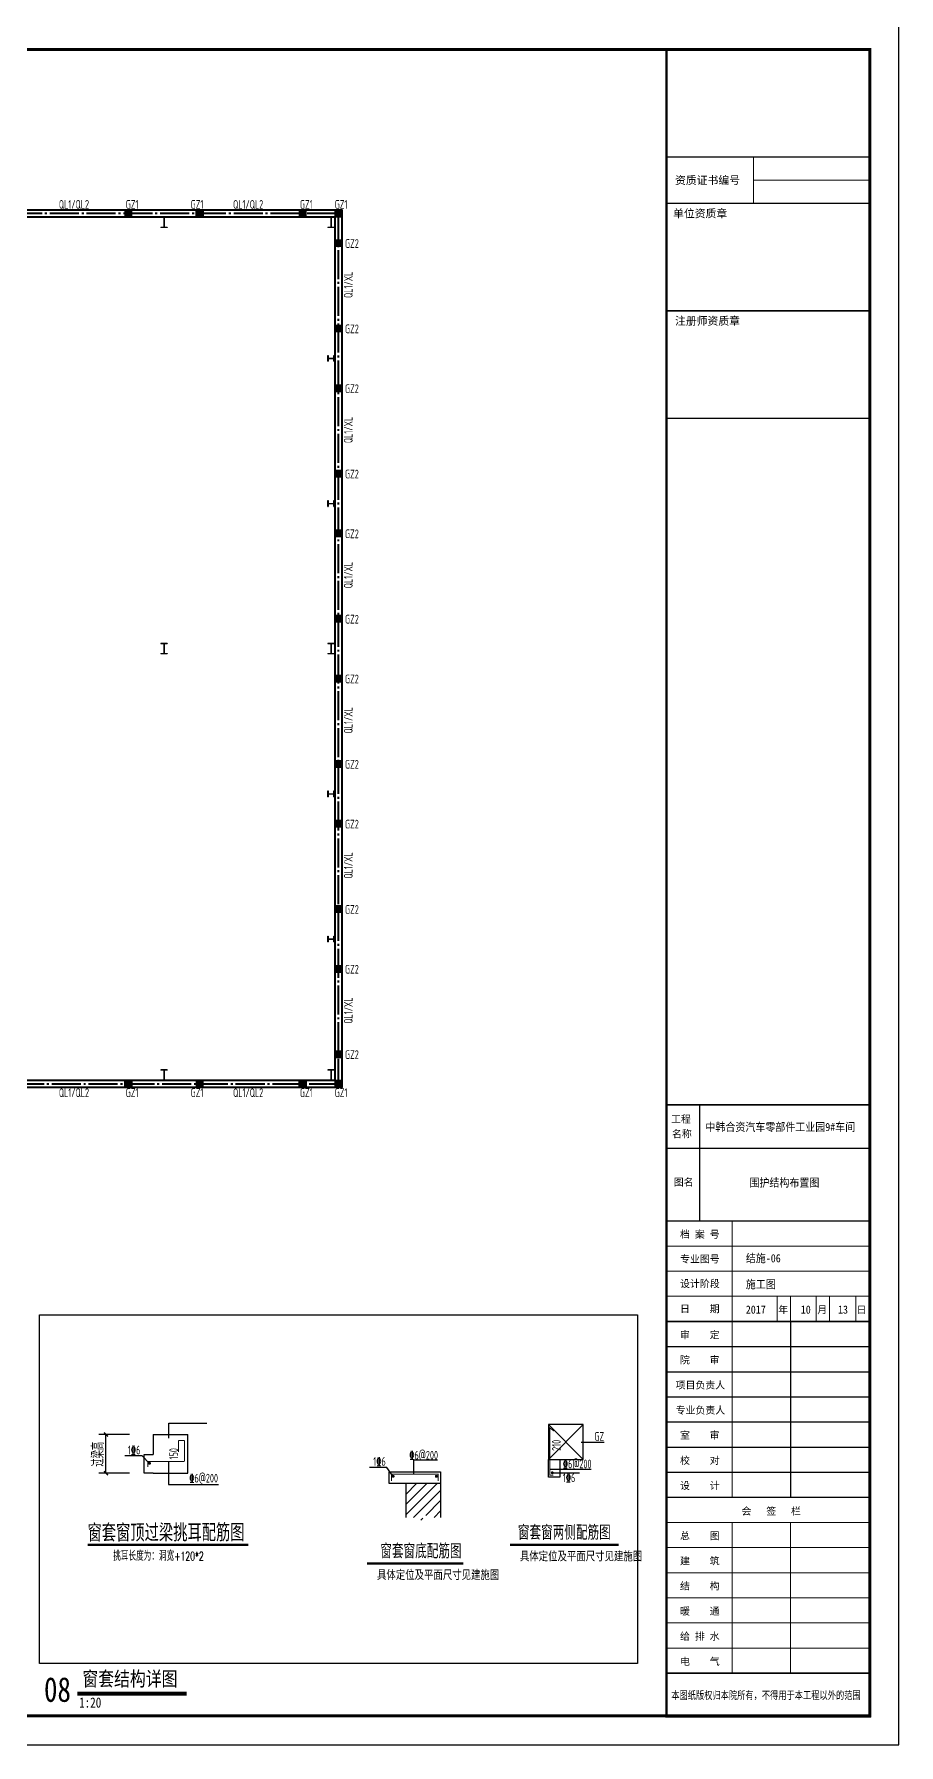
# Model space of a CAD drawing. Extents: x 4043574 to 4201224, y -1031091 to -644991.
# Drawn here: x 4118896 to 4148674, y -1031091 to -972166 of the extents above; entities that cross this region are included whole.
import ezdxf
from ezdxf.enums import TextEntityAlignment as Align

# ---------------------------------------------------------------- set-up
doc = ezdxf.new("R2010")
doc.units = 0
doc.header["$LTSCALE"] = 1000
doc.header["$MEASUREMENT"] = 0
for name, pattern in [('10', [0]), ('3', [1.266667, 1, -0.1, 0.066667, -0.1]), ('4', [5, 1.5, -1, 1.5, -1])]:
    doc.linetypes.add(name, pattern=pattern)
doc.layers.add('1000', color=7, linetype='10', lineweight=18)
doc.layers.add('图签', color=130, linetype='Continuous', lineweight=20)
for name, color, linetype in [('DIM_SYMB', 3, 'Continuous'), ('PUB_DIM', 3, 'Continuous'), ('PUB_TEXT', 7, 'Continuous'), ('PUB_TITLE', 4, 'Continuous'), ('WALL', 9, 'Continuous'), ('下划线', 7, 'Continuous'), ('剖面外形', 2, 'Continuous'), ('剖面钢筋', 1, 'Continuous'), ('基础外边线', 4, 'Continuous'), ('墙线__细线', 253, 'Continuous'), ('墙线__虚线', 1, 'Continuous'), ('层1000', 2, 'Continuous'), ('柱构件', 2, 'Continuous'), ('楼板负筋文字', 7, 'Continuous'), ('轴线__尺寸数字', 253, 'Continuous'), ('门窗', 3, '4')]:
    doc.layers.add(name, color=color, linetype=linetype)
doc.styles.add('BIANHAO', font='SIMHEI.TTF', dxfattribs={"width": 0.8})
doc.styles.add('BILI', font='SIMHEI.TTF', dxfattribs={"width": 0.7, "height": 350})
doc.styles.add('GBSTYLE', font='SIMPLEX.shx', dxfattribs={"width": 0.7, "bigfont": 'HZTXT.shx'})
doc.styles.add('hztxt', font='txt', dxfattribs={"width": 0.7, "height": 10, "bigfont": 'hztxt.shx'})
doc.styles.add('TSSD', font='tssdeng.shx', dxfattribs={"width": 0.7, "height": 300, "bigfont": 'tssdchn.shx'})
doc.styles.add('TUMING', font='SimSun.ttf', dxfattribs={"width": 0.8, "height": 400})
doc.styles.add('图签字', font='SimSun.ttf', dxfattribs={"height": 250})

# ---------------------------------------------------------------- blocks, each defined once
blk = doc.blocks.new('$titleblk$00000195')
at = {"color": 4}
for p, q in [((-58.64, -136.95), (-58.64, -176.95)), ((-27.25, -211.55), (-27.25, -272.1)), ((-70, -220.2), (0, -220.2)), ((-70, -228.85), (0, -228.85)), ((-70, -237.5), (0, -237.5)), ((-70, -246.15), (0, -246.15)), ((-70, -254.8), (0, -254.8)), ((-70, -263.45), (0, -263.45))]:
    blk.add_line(p, q, dxfattribs=at)
at = {"color": 4, "const_width": 0.5}
blk.add_lwpolyline([(0, 136.4), (-70, 136.4)], dxfattribs=at)
at = {"layer": '图签', "color": 4}
for p, q in [((-40.03, 189.4), (-40.03, 173.4)), ((0, 181.4), (-40.03, 181.4)), ((-70, -185.6), (0, -185.6)), ((0, -194.25), (-70, -194.25)), ((-70, -202.9), (0, -202.9)), ((-52.32, -202.9), (-4.76, -202.9)), ((-47.32, -211.55), (-47.32, -202.9)), ((-31.92, -202.9), (-31.92, -211.55)), ((-27.25, -202.9), (-27.25, -211.55)), ((-18.46, -202.9), (-18.46, -211.55)), ((-13.8, -202.9), (-13.8, -211.55)), ((-4.76, -202.9), (-4.76, -211.55)), ((-4.76, -202.9), (-4.76, -211.55)), ((-47.32, -272.1), (-47.32, -211.55)), ((-4.76, -211.55), (-30.73, -211.55)), ((-27.25, -211.55), (-27.25, -272.1)), ((-70, -272.1), (0, -272.1)), ((-30.73, -272.1), (-52.32, -272.1)), ((-70, -280.75), (0, -280.75)), ((-47.32, -332.65), (-47.32, -280.75)), ((-47.32, -280.75), (-30.73, -280.75)), ((-27.25, -280.75), (-27.25, -332.65)), ((-27.25, -280.75), (-27.25, -332.65)), ((-70, -289.4), (0, -289.4)), ((-70, -298.05), (0, -298.05)), ((-70, -306.7), (0, -306.7)), ((-70, -315.35), (0, -315.35)), ((-70, -324), (0, -324)), ((-30.73, -332.65), (-47.32, -332.65))]:
    blk.add_line(p, q, dxfattribs=at)
at = {"layer": '图签'}
blk.add_line((-47.32, -211.55), (-47.32, -176.95), dxfattribs=at)
at = {"layer": '图签', "color": 4, "const_width": 0.8}
blk.add_lwpolyline([(-70, 226.4), (0, 226.4), (0, -347.6), (-70, -347.6), (-70, 226.4)], close=True, dxfattribs=at)
at = {"layer": '图签', "color": 4, "const_width": 0.5}
for points in [[(0, 189.4), (-70, 189.4)], [(0, 173.4), (-70, 173.4)], [(0, 99.4), (-70, 99.4)], [(0, -136.95), (-70, -136.95)], [(0, -151.95), (-70, -151.95)], [(0, -176.95), (-70, -176.95)], [(0, -211.55), (-70, -211.55)], [(-70, -272.1), (0, -272.1)], [(-70, -272.1), (0, -272.1)], [(-70, -332.65), (0, -332.65)]]:
    blk.add_lwpolyline(points, dxfattribs=at)
at = {"linetype": 'Continuous', "style": '图签字'}
for s, height, p in [('资质证书编号', 2.734, (-67.03, 179.99)), ('单位资质章', 2.734, (-67.7, 168.56)), ('注册师资质章', 2.734, (-67.04, 131.56)), ('工程', 2.5, (-68.41, -143.12)), ('名称', 2.5, (-68.08, -148.18)), ('图名', 2.5, (-67.46, -164.83)), ('档 案 号', 2.5, (-65.31, -182.8)), ('专业图号', 2.5, (-65.31, -191.29)), ('设计阶段', 2.5, (-65.31, -199.8)), ('日    期', 2.5, (-65.31, -208.45)), ('年', 2.5, (-31.46, -208.76)), ('月', 2.5, (-18.05, -208.76)), ('日', 2.5, (-4.55, -208.76)), ('审    定', 2.5, (-65.31, -217.4)), ('院    审', 2.5, (-65.31, -226.05)), ('项目负责人', 2.5, (-66.82, -234.7)), ('专业负责人', 2.5, (-66.82, -243.35)), ('室    审', 2.5, (-65.31, -252)), ('校    对', 2.5, (-65.31, -260.65)), ('设    计', 2.5, (-65.31, -269.3)), ('会   签   栏', 2.5, (-44.14, -278.11)), ('总    图', 2.5, (-65.31, -286.6)), ('建    筑', 2.5, (-65.31, -295.25)), ('结    构', 2.5, (-65.31, -303.9)), ('暖    通', 2.5, (-65.31, -312.55)), ('给 排 水', 2.5, (-65.31, -321.2)), ('电    气', 2.5, (-65.29, -329.85))]:
    blk.add_text(s, height=height, dxfattribs=at).set_placement(p)
at = {"color": 1, "linetype": 'Continuous', "style": '图签字', "width": 0.75}
blk.add_text('本图纸版权归本院所有，不得用于本工程以外的范围', height=2.7, dxfattribs=at).set_placement((-68.33, -341.58))
at = {"layer": 'PUB_DIM', "color": 3, "linetype": 'ByBlock', "style": '图签字', "width": 0.9}
for s, p in [('中韩合资汽车零部件工业园9#车间', (-56.56, -146)), ('施工图', (-42.66, -200.15))]:
    blk.add_text(s, height=2.8, dxfattribs=at).set_placement(p)
at = {"layer": 'PUB_DIM', "color": 1, "linetype": 'ByBlock', "style": '图签字', "width": 0.9}
for s, p in [('2017', (-42.66, -208.87)), ('10', (-23.74, -208.87)), ('13', (-10.91, -208.87))]:
    blk.add_text(s, height=2.8, dxfattribs=at).set_placement(p)

msp = doc.modelspace()

# ---------------------------------------------------------------- hatches: boundary and pattern name
for points in [[(4122017, -978454), (4122257, -978454), (4122257, -978214), (4122017, -978214)], [(4124717, -978454), (4124477, -978454), (4124477, -978214), (4124717, -978214)], [(4128017, -978454), (4128257, -978454), (4128257, -978214), (4128017, -978214)], [(4129487, -978214), (4129247, -978214), (4129247, -978454), (4129487, -978454)], [(4129247, -979244), (4129487, -979244), (4129487, -979484), (4129247, -979484)], [(4129247, -982184), (4129487, -982184), (4129487, -982424), (4129247, -982424)], [(4129247, -984244), (4129487, -984244), (4129487, -984484), (4129247, -984484)], [(4129247, -987184), (4129487, -987184), (4129487, -987424), (4129247, -987424)], [(4129247, -989244), (4129487, -989244), (4129487, -989484), (4129247, -989484)], [(4129247, -992184), (4129487, -992184), (4129487, -992424), (4129247, -992424)], [(4129247, -994244), (4129487, -994244), (4129487, -994484), (4129247, -994484)], [(4129247, -997184), (4129487, -997184), (4129487, -997424), (4129247, -997424)], [(4129247, -999244), (4129487, -999244), (4129487, -999484), (4129247, -999484)], [(4129247, -1002184), (4129487, -1002184), (4129487, -1002424), (4129247, -1002424)], [(4129247, -1004244), (4129487, -1004244), (4129487, -1004484), (4129247, -1004484)], [(4129247, -1007184), (4129487, -1007184), (4129487, -1007424), (4129247, -1007424)], [(4122017, -1008214), (4122257, -1008214), (4122257, -1008454), (4122017, -1008454)], [(4124717, -1008214), (4124477, -1008214), (4124477, -1008454), (4124717, -1008454)], [(4128017, -1008214), (4128257, -1008214), (4128257, -1008454), (4128017, -1008454)], [(4129487, -1008214), (4129247, -1008214), (4129247, -1008454), (4129487, -1008454)]]:
    msp.add_hatch(color=256).paths.add_polyline_path(points)
h = msp.add_hatch()
h.set_pattern_fill('普通砖', color=256, scale=100, style=0)
h.set_pattern_definition([(45, (0, 1008.34), (-176.776766, 176.776766), [])])
h.paths.add_polyline_path([(4132328, -1023047), (4132254, -1023467), (4132177, -1023257), (4131690, -1023257), (4131690, -1022089), (4132890, -1022089), (4132890, -1023257), (4132402, -1023257)])

# ---------------------------------------------------------------- linework, layer by layer
for p, q in [((4136605, -1020059), (4137805, -1021259)), ((4137805, -1020059), (4136605, -1021259)), ((4131117, -1022089), (4131117, -1021689)), ((4131117, -1021689), (4132890, -1021689)), ((4132890, -1021689), (4132890, -1022089)), ((4132890, -1022089), (4131117, -1022089)), ((4131690, -1022089), (4131690, -1023257)), ((4132890, -1022089), (4132890, -1023257))]:
    msp.add_line(p, q)
at = {"color": 1, "linetype": '3', "lineweight": 40}
msp.add_lwpolyline([(4057367, -978334), (4129367, -978334), (4129367, -1008334), (4057367, -1008334)], close=True, dxfattribs=at)
for points in [[(4122017, -978454), (4122257, -978454), (4122257, -978214), (4122017, -978214)], [(4124717, -978454), (4124477, -978454), (4124477, -978214), (4124717, -978214)], [(4128017, -978454), (4128257, -978454), (4128257, -978214), (4128017, -978214)], [(4129487, -978214), (4129247, -978214), (4129247, -978454), (4129487, -978454)], [(4129247, -979244), (4129487, -979244), (4129487, -979484), (4129247, -979484)], [(4129247, -982184), (4129487, -982184), (4129487, -982424), (4129247, -982424)], [(4129247, -984244), (4129487, -984244), (4129487, -984484), (4129247, -984484)], [(4129247, -987184), (4129487, -987184), (4129487, -987424), (4129247, -987424)], [(4129247, -989244), (4129487, -989244), (4129487, -989484), (4129247, -989484)], [(4129247, -992184), (4129487, -992184), (4129487, -992424), (4129247, -992424)], [(4129247, -994244), (4129487, -994244), (4129487, -994484), (4129247, -994484)], [(4129247, -997184), (4129487, -997184), (4129487, -997424), (4129247, -997424)], [(4129247, -999244), (4129487, -999244), (4129487, -999484), (4129247, -999484)], [(4129247, -1002184), (4129487, -1002184), (4129487, -1002424), (4129247, -1002424)], [(4129247, -1004244), (4129487, -1004244), (4129487, -1004484), (4129247, -1004484)], [(4129247, -1007184), (4129487, -1007184), (4129487, -1007424), (4129247, -1007424)], [(4122017, -1008214), (4122257, -1008214), (4122257, -1008454), (4122017, -1008454)], [(4124717, -1008214), (4124477, -1008214), (4124477, -1008454), (4124717, -1008454)], [(4128017, -1008214), (4128257, -1008214), (4128257, -1008454), (4128017, -1008454)], [(4129487, -1008214), (4129247, -1008214), (4129247, -1008454), (4129487, -1008454)]]:
    msp.add_lwpolyline(points, close=True)
at = {"linetype": 'ByBlock', "ltscale": 0.01}
msp.add_lwpolyline([(4119075, -1016286), (4139671, -1016286), (4139671, -1028291), (4119075, -1028291)], close=True, dxfattribs=at)
at = {"const_width": 80}
for points in [[(4135279, -1024207), (4139021, -1024207)], [(4130357, -1024850), (4133672, -1024850)]]:
    msp.add_lwpolyline(points, dxfattribs=at)
at = {"layer": 'DIM_SYMB', "color": 3, "const_width": 143}
msp.add_lwpolyline([(4120378, -1029333), (4124150, -1029333)], dxfattribs=at)
at = {"layer": 'PUB_TITLE'}
msp.add_lwpolyline([(4043574, -1031091), (4148674, -1031091), (4148674, -971691), (4043574, -971691)], close=True, dxfattribs=at)
at = {"layer": 'PUB_TITLE', "const_width": 100}
msp.add_lwpolyline([(4046074, -1030091), (4147674, -1030091), (4147674, -972691), (4046074, -972691)], close=True, dxfattribs=at)
at = {"layer": 'WALL', "lineweight": 40}
for points in [[(4057247, -978214), (4129487, -978214), (4129487, -1008454), (4057247, -1008454)], [(4057487, -978454), (4129247, -978454), (4129247, -1008214), (4057487, -1008214)]]:
    msp.add_lwpolyline(points, close=True, dxfattribs=at)
at = {"layer": '下划线', "const_width": 84}
msp.add_lwpolyline([(4120733, -1024207), (4126272, -1024207)], dxfattribs=at)
at = {"layer": '剖面外形'}
for points in [[(4137805, -1020059), (4136605, -1020059), (4136605, -1021259), (4137805, -1021259)], [(4136605, -1021259), (4137005, -1021259), (4137005, -1021877), (4136605, -1021877)]]:
    msp.add_lwpolyline(points, close=True, dxfattribs=at)
at = {"layer": '剖面钢筋'}
for points, const_width in [([(4136797, -1020283), (4136797, -1020283, 0.620806), (4136797, -1020283), (4136797, -1020283), (4136797, -1020283), (4136659, -1020179), (4136659, -1021803), (4136773, -1021803)], 35), ([(4136739, -1021746, 1), (4136739, -1021696, 1), (4136739, -1021746, 1)], 50)]:
    msp.add_lwpolyline(points, format="xyb", dxfattribs=dict(at, const_width=const_width))
at = {"layer": '基础外边线'}
for p, q in [((4136659, -1021599), (4138082, -1021599)), ((4136730, -1021724), (4137674, -1021724))]:
    msp.add_line(p, q, dxfattribs=at)
at = {"layer": '墙线__细线'}
for p, q in [((4122616, -1021134), (4122015, -1021134)), ((4122870, -1021396), (4122616, -1021134)), ((4137739, -1020667), (4138531, -1020667)), ((4123525, -1021331), (4123525, -1022125)), ((4131039, -1021537), (4130444, -1021537)), ((4131261, -1021844), (4131039, -1021537)), ((4131975, -1021767), (4131975, -1021278)), ((4131975, -1021278), (4132791, -1021278)), ((4123525, -1022125), (4125246, -1022125))]:
    msp.add_line(p, q, dxfattribs=at)
at = {"layer": '墙线__虚线', "const_width": 35}
for points in [[(4124068, -1020604), (4123868, -1020604)], [(4123868, -1020604), (4123868, -1021008)], [(4124068, -1021331), (4124068, -1020604)], [(4122808, -1021524), (4122808, -1021331)], [(4122808, -1021331), (4124068, -1021331)], [(4131197, -1022007), (4131197, -1021767), (4132810, -1021767), (4132810, -1022007), (4132810, -1022007), (4132810, -1022007)]]:
    msp.add_lwpolyline(points, dxfattribs=at)
at = {"layer": '墙线__虚线', "const_width": 50}
for points in [[(4122895, -1021396, 1), (4122845, -1021396, 1), (4122895, -1021396, 1)], [(4131286, -1021844, -1), (4131236, -1021844, -1), (4131286, -1021844, -1)], [(4132721, -1021844, 1), (4132771, -1021844, 1), (4132721, -1021844, 1)]]:
    msp.add_lwpolyline(points, format="xyb", dxfattribs=at)
at = {"layer": '柱构件'}
for p, q in [((4123477, -978474), (4123257, -978474)), ((4123257, -978474), (4123477, -978474)), ((4123257, -978474), (4123257, -978484)), ((4123364, -978484), (4123257, -978484)), ((4123364, -978484), (4123364, -978814)), ((4123477, -978484), (4123370, -978484)), ((4123370, -978484), (4123370, -978814)), ((4123477, -978474), (4123477, -978484)), ((4129227, -978474), (4129007, -978474)), ((4129007, -978474), (4129227, -978474)), ((4129007, -978474), (4129007, -978484)), ((4129114, -978484), (4129007, -978484)), ((4129114, -978484), (4129114, -978814)), ((4129227, -978484), (4129120, -978484)), ((4129120, -978484), (4129120, -978814)), ((4129227, -978474), (4129227, -978484)), ((4123257, -978814), (4123364, -978814)), ((4123257, -978814), (4123257, -978824)), ((4123477, -978824), (4123257, -978824)), ((4123370, -978814), (4123477, -978814)), ((4123477, -978814), (4123477, -978824)), ((4129007, -978814), (4129114, -978814)), ((4129007, -978814), (4129007, -978824)), ((4129227, -978824), (4129007, -978824)), ((4129120, -978814), (4129227, -978814)), ((4129227, -978814), (4129227, -978824)), ((4129007, -983234), (4129007, -983434)), ((4129007, -983234), (4129017, -983234)), ((4129007, -983434), (4129007, -983234)), ((4129007, -983434), (4129017, -983434)), ((4129017, -983234), (4129017, -983331)), ((4129017, -983331), (4129217, -983331)), ((4129017, -983337), (4129017, -983434)), ((4129017, -983337), (4129217, -983337)), ((4129217, -983234), (4129227, -983234)), ((4129217, -983331), (4129217, -983234)), ((4129217, -983434), (4129217, -983337)), ((4129217, -983434), (4129227, -983434)), ((4129227, -983234), (4129227, -983434)), ((4129007, -988234), (4129007, -988434)), ((4129007, -988234), (4129017, -988234)), ((4129007, -988434), (4129007, -988234)), ((4129007, -988434), (4129017, -988434)), ((4129017, -988234), (4129017, -988331)), ((4129017, -988331), (4129217, -988331)), ((4129017, -988337), (4129017, -988434)), ((4129017, -988337), (4129217, -988337)), ((4129217, -988234), (4129227, -988234)), ((4129217, -988331), (4129217, -988234)), ((4129217, -988434), (4129217, -988337)), ((4129217, -988434), (4129227, -988434)), ((4129227, -988234), (4129227, -988434)), ((4123477, -993159), (4123257, -993159)), ((4123257, -993159), (4123477, -993159)), ((4123257, -993159), (4123257, -993169)), ((4123364, -993169), (4123257, -993169)), ((4123364, -993169), (4123364, -993499)), ((4123477, -993169), (4123370, -993169)), ((4123370, -993169), (4123370, -993499)), ((4123477, -993159), (4123477, -993169)), ((4129227, -993159), (4129007, -993159)), ((4129007, -993159), (4129227, -993159)), ((4129007, -993159), (4129007, -993169)), ((4129114, -993169), (4129007, -993169)), ((4129114, -993169), (4129114, -993499)), ((4129227, -993169), (4129120, -993169)), ((4129120, -993169), (4129120, -993499)), ((4129227, -993159), (4129227, -993169)), ((4123257, -993499), (4123364, -993499)), ((4123257, -993499), (4123257, -993509)), ((4123477, -993509), (4123257, -993509)), ((4123370, -993499), (4123477, -993499)), ((4123477, -993499), (4123477, -993509)), ((4129007, -993499), (4129114, -993499)), ((4129007, -993499), (4129007, -993509)), ((4129227, -993509), (4129007, -993509)), ((4129120, -993499), (4129227, -993499)), ((4129227, -993499), (4129227, -993509)), ((4129007, -998234), (4129007, -998434)), ((4129007, -998234), (4129017, -998234)), ((4129007, -998434), (4129007, -998234)), ((4129007, -998434), (4129017, -998434)), ((4129017, -998234), (4129017, -998331)), ((4129017, -998331), (4129217, -998331)), ((4129017, -998337), (4129017, -998434)), ((4129017, -998337), (4129217, -998337)), ((4129217, -998234), (4129227, -998234)), ((4129217, -998331), (4129217, -998234)), ((4129217, -998434), (4129217, -998337)), ((4129217, -998434), (4129227, -998434)), ((4129227, -998234), (4129227, -998434)), ((4129007, -1003234), (4129007, -1003434)), ((4129007, -1003234), (4129017, -1003234)), ((4129007, -1003434), (4129007, -1003234)), ((4129007, -1003434), (4129017, -1003434)), ((4129017, -1003234), (4129017, -1003331)), ((4129017, -1003331), (4129217, -1003331)), ((4129017, -1003337), (4129017, -1003434)), ((4129017, -1003337), (4129217, -1003337)), ((4129217, -1003234), (4129227, -1003234)), ((4129217, -1003331), (4129217, -1003234)), ((4129217, -1003434), (4129217, -1003337)), ((4129217, -1003434), (4129227, -1003434)), ((4129227, -1003234), (4129227, -1003434)), ((4123477, -1007844), (4123257, -1007844)), ((4123257, -1007844), (4123477, -1007844)), ((4123257, -1007844), (4123257, -1007854)), ((4123364, -1007854), (4123257, -1007854)), ((4123257, -1008184), (4123364, -1008184)), ((4123257, -1008184), (4123257, -1008194)), ((4123477, -1008194), (4123257, -1008194)), ((4123364, -1007854), (4123364, -1008184)), ((4123477, -1007854), (4123370, -1007854)), ((4123370, -1007854), (4123370, -1008184)), ((4123370, -1008184), (4123477, -1008184)), ((4123477, -1007844), (4123477, -1007854)), ((4123477, -1008184), (4123477, -1008194)), ((4129227, -1007844), (4129007, -1007844)), ((4129007, -1007844), (4129227, -1007844)), ((4129007, -1007844), (4129007, -1007854)), ((4129114, -1007854), (4129007, -1007854)), ((4129007, -1008184), (4129114, -1008184)), ((4129007, -1008184), (4129007, -1008194)), ((4129227, -1008194), (4129007, -1008194)), ((4129114, -1007854), (4129114, -1008184)), ((4129227, -1007854), (4129120, -1007854)), ((4129120, -1007854), (4129120, -1008184)), ((4129120, -1008184), (4129227, -1008184)), ((4129227, -1007844), (4129227, -1007854)), ((4129227, -1008184), (4129227, -1008194))]:
    msp.add_line(p, q, dxfattribs=at)
at = {"layer": '轴线__尺寸数字', "color": 253}
for p, q in [((4122180, -1020401), (4121117, -1020401)), ((4121367, -1021734), (4121367, -1020401)), ((4122180, -1021734), (4121117, -1021734))]:
    msp.add_line(p, q, dxfattribs=at)
at = {"layer": '轴线__尺寸数字', "color": 253, "const_width": 45}
for points in [[(4121437, -1020471), (4121297, -1020331)], [(4121437, -1021804), (4121297, -1021664)]]:
    msp.add_lwpolyline(points, dxfattribs=at)
at = {"layer": '门窗'}
for p, q in [((4122988, -1020401), (4124188, -1020401)), ((4122988, -1020401), (4122988, -1021096)), ((4123529, -1020532), (4123529, -1020013)), ((4123529, -1020013), (4124844, -1020013)), ((4124188, -1021734), (4124188, -1020401)), ((4122688, -1021096), (4122988, -1021096)), ((4122688, -1021734), (4122688, -1021096)), ((4122988, -1021734), (4122688, -1021734)), ((4122988, -1021734), (4124188, -1021734))]:
    msp.add_line(p, q, dxfattribs=at)

# ---------------------------------------------------------------- block references
at = {"layer": 'PUB_TITLE', "xscale": 100.05, "yscale": 100.05, "zscale": 100.05}
msp.add_blockref('$titleblk$00000195', (4147674, -995343), dxfattribs=at)

# ---------------------------------------------------------------- texts
at = {"style": 'GBSTYLE', "width": 0.8}
for s, p in [('窗套窗两侧配筋图', (4135554, -1024030)), ('窗套窗底配筋图', (4130817, -1024672))]:
    msp.add_text(s, height=500, dxfattribs=at).set_placement(p)
at = {"ltscale": 50, "style": 'GBSTYLE', "width": 0.779772}
msp.add_text('挑耳长度为：洞宽+120*2', height=300, rotation=0.11755, dxfattribs=at).set_placement((4121617, -1024748), (4124736, -1024742), align=Align.FIT)
at = {"ltscale": 50, "style": 'GBSTYLE', "width": 0.8}
for p in [(4135624, -1024769), (4130702, -1025411)]:
    msp.add_text('具体定位及平面尺寸见建施图', height=300, dxfattribs=at).set_placement(p)
at = {"layer": '1000', "style": 'hztxt', "width": 0.712013}
msp.add_text('过梁高', height=420.1, rotation=90, dxfattribs=at).set_placement((4121297, -1021508), (4121297, -1020653), align=Align.FIT)
at = {"layer": 'DIM_SYMB', "color": 7, "style": 'TUMING', "width": 0.8}
msp.add_text('窗套结构详图', height=500.5, dxfattribs=at).set_placement((4120555, -1029067))
at = {"layer": 'PUB_DIM', "linetype": 'ByBlock', "style": '图签字', "width": 0.9}
for s, p in [('围护结构布置图', (4143531, -1011867)), ('结施-06', (4143406, -1014471))]:
    msp.add_text(s, height=280.1, dxfattribs=at).set_placement(p)
at = {"layer": 'PUB_TEXT', "width": 0.8}
for s, height, style, p in [('08', 850.9, 'BIANHAO', (4119233, -1029612)), ('1:20', 350.4, 'BILI', (4120443, -1029811))]:
    msp.add_text(s, height=height, dxfattribs=dict(at, style=style)).set_placement(p)
at = {"layer": '墙线__细线', "style": 'TSSD', "width": 0.7}
for s, p in [('GZ', (4138191, -1020620)), ('1\x846', (4122123, -1021087)), ('\x846@200', (4131815, -1021265)), ('\x846@200', (4124237, -1022057)), ('1\x846', (4130574, -1021481)), ('1\x846', (4137102, -1022045)), ('\x846@200', (4137102, -1021567))]:
    msp.add_text(s, height=300, dxfattribs=at).set_placement(p)
for s, p in [('150', (4123848, -1021261)), ('210', (4137032, -1020967))]:
    msp.add_text(s, height=300, rotation=90, dxfattribs=at).set_placement(p)
at = {"layer": '层1000', "style": 'hztxt', "width": 0.831792}
msp.add_text('窗套窗顶过梁挑耳配筋图', height=600, rotation=0.14984, dxfattribs=at).set_placement((4120733, -1024094), (4126140, -1024080), align=Align.FIT)
at = {"layer": '楼板负筋文字', "style": 'TSSD', "width": 0.7}
for s, p in [('QL1/QL2', (4119745, -978179)), ('GZ1', (4122049, -978179)), ('GZ1', (4124285, -978179)), ('QL1/QL2', (4125745, -978179)), ('GZ1', (4128049, -978179)), ('GZ1', (4129246, -978179)), ('GZ2', (4129601, -979527)), ('GZ2', (4129601, -982467)), ('GZ2', (4129601, -984527)), ('GZ2', (4129601, -987467)), ('GZ2', (4129601, -989527)), ('GZ2', (4129601, -992467)), ('GZ2', (4129601, -994527)), ('GZ2', (4129601, -997467)), ('GZ2', (4129601, -999527)), ('GZ2', (4129601, -1002467)), ('GZ2', (4129601, -1004527)), ('GZ2', (4129601, -1007467)), ('QL1/QL2', (4119745, -1008778)), ('GZ1', (4122049, -1008778)), ('GZ1', (4124285, -1008778)), ('QL1/QL2', (4125745, -1008778)), ('GZ1', (4128049, -1008778)), ('GZ1', (4129246, -1008778))]:
    msp.add_text(s, height=300, dxfattribs=at).set_placement(p)
for p in [(4129862, -981252), (4129862, -986252), (4129862, -991252), (4129862, -996252), (4129862, -1001252), (4129862, -1006252)]:
    msp.add_text('QL1/XL', height=300, rotation=90, dxfattribs=at).set_placement(p)

doc.saveas('drawing.dxf')
